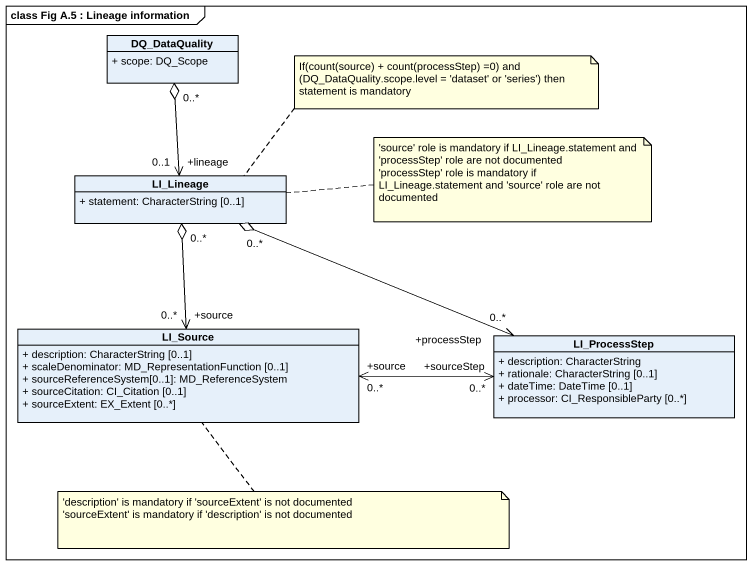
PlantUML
@startuml
mainframe class Fig A.5 : Lineage information
hide circle
hide empty members
skinparam classAttributeIconSize 0
class DQ_DataQuality {
  + scope: DQ_Scope
}
class LI_Lineage {
  + statement: CharacterString [0..1]
}
class LI_Source {
  + description: CharacterString [0..1]
  + scaleDenominator: MD_RepresentationFunction [0..1]
  + sourceReferenceSystem[0..1]: MD_ReferenceSystem
  + sourceCitation: CI_Citation [0..1]
  + sourceExtent: EX_Extent [0..*]
}
class LI_ProcessStep {
  + description: CharacterString
  + rationale: CharacterString [0..1]
  + dateTime: DateTime [0..1]
  + processor: CI_ResponsibleParty [0..*]
}
LI_Lineage "+lineage\n0..1" <-up-o "0..*" DQ_DataQuality
LI_Source "+source\n0..*" <-up-o "0..*" LI_Lineage
LI_Source "+source\n0..*" <-right-> "+sourceStep\n0..*" LI_ProcessStep
LI_ProcessStep "+processStep\n0..*" <-left-o "0..*" LI_Lineage
note right of LI_Lineage : If(count(source) + count(processStep) =0) and (DQ_DataQuality.scope.level = 'dataset' or 'series') then statement is mandatory
note right of LI_Lineage
  ~'source' role is mandatory if LI_Lineage.statement and 'processStep' role are not documented
  ~'processStep' role is mandatory if LI_Lineage.statement and 'source' role are not documented
end note
note bottom of LI_Source
  ~'description' is mandatory if 'sourceExtent' is not documented
  ~'sourceExtent' is mandatory if 'description' is not documented
end note
@enduml
